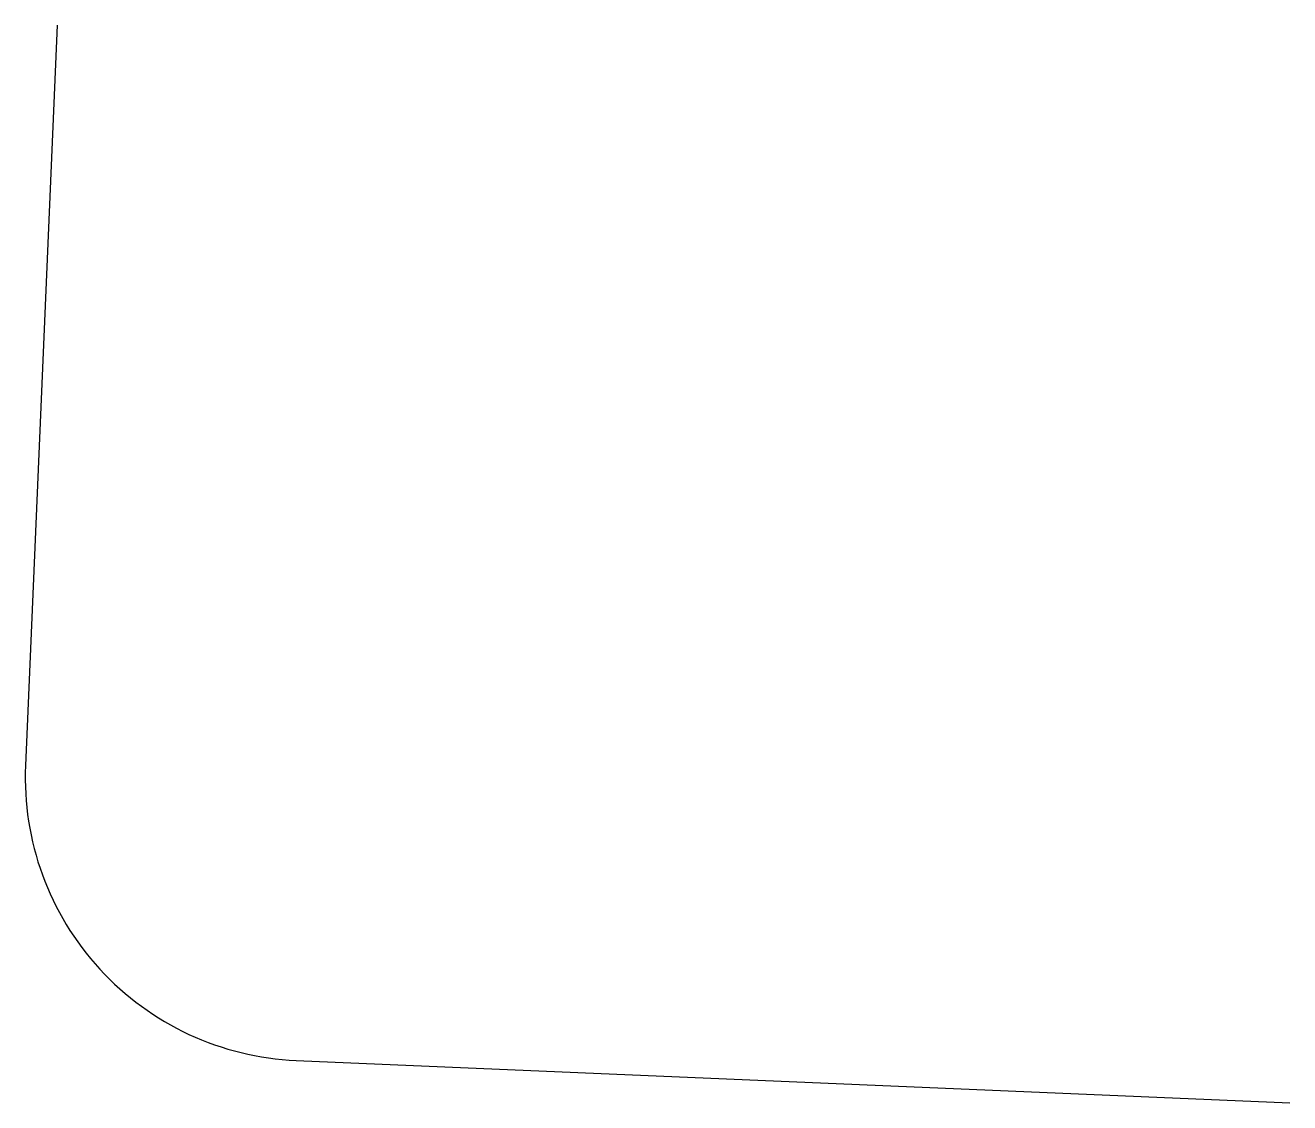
# Model space of a CAD drawing. Header units: millimetres. Extents: x 1556 to 2652, y 1075 to 2009.
import ezdxf

# ---------------------------------------------------------------- set-up
doc = ezdxf.new("R2010")
doc.units = ezdxf.units.MM

msp = doc.modelspace()

# ---------------------------------------------------------------- linework, layer by layer
for p, q in [((1583.4, 2009.2), (1556.1, 1367.1)), ((1790.9, 1111.4), (2652.4, 1074.7))]:
    msp.add_line(p, q)
msp.add_arc((1801.3, 1356.6), 245.5, 177.5624, 267.5624)

doc.saveas('drawing.dxf')
